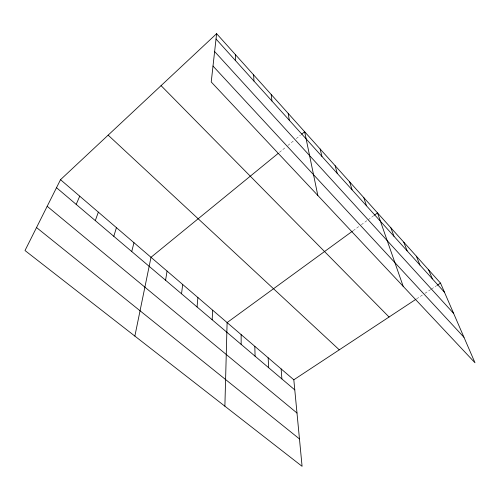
<?xml version="1.0" encoding="UTF-8"?>
<svg xmlns="http://www.w3.org/2000/svg" width="500" height="500" viewBox="0 0 500 500"><rect width="100%" height="100%" fill="white"/><g stroke="black" fill="none" stroke-linecap="round" stroke-linejoin="round"><path stroke-width="0.38" stroke-dasharray="2.5 1.88" d="M279.45 152.35L286.094 146.925M287.894 145.456L293.881 140.562M296.275 138.606L300.469 135.181M353.156 230.681L359.456 226.081M361.325 224.719L367.55 220.181M368.175 219.725L373.781 215.644M416.65 298.825L423 294.644M424.944 293.356L430.781 289.513M431.431 289.081L436.619 285.663"/><path stroke-width="0.75" d="M235.325 60.412L235.45 54.65M224.881 406.2L227.106 322.575L352.525 231.137M212.156 319.775L212.694 310.212M197.056 306.962L197.9 297.525M216.625 33.681L211.225 81.981L475 362.781L440.513 283.1L216.625 33.681L60.519 179.694L25 250.538L302.081 466.319L293.819 379.794L60.519 179.694M181.537 293.794L182.694 284.481M165.575 280.25L167.069 271.081M134.863 336.094L151.006 257.3L278.244 153.338M131.738 251.537L133.969 242.694M113.794 236.306L116.431 227.65M95.288 220.606L98.356 212.144M76.2 204.412L79.731 196.169M301.669 134.2L304.662 131.756L317.819 195.456M374.4 215.188L377.512 212.919L403.181 286.325M293.819 379.794L416.012 299.244M437.269 285.238L440.513 283.1M36.525 227.544L299.462 438.925M47.175 206.3L296.994 413.031M56.506 187.694L294.781 389.888M108.144 135.144L339.275 349.825M161.069 85.644L389.056 317.013M213.006 66.05L463.969 337.287M214.631 51.544L453.638 313.419M216.031 39.019L444.481 292.269M428.606 269.831L432.388 278.869M416.362 256.194L419.956 265.081M403.781 242.175L407.163 250.9M390.838 227.756L393.994 236.306M363.8 197.644L366.475 205.794M349.681 181.906L352.081 189.838M335.131 165.7L337.244 173.394M320.131 148.988L321.938 156.425M288.206 113.425L289.325 120.275M271.206 94.488L271.938 101M281.144 368.919L281.887 378.944M253.631 74.906L253.95 81.056M268.144 357.775L268.656 367.719M254.812 346.344L255.087 356.206M241.137 334.613L241.156 344.381"/></g></svg>
